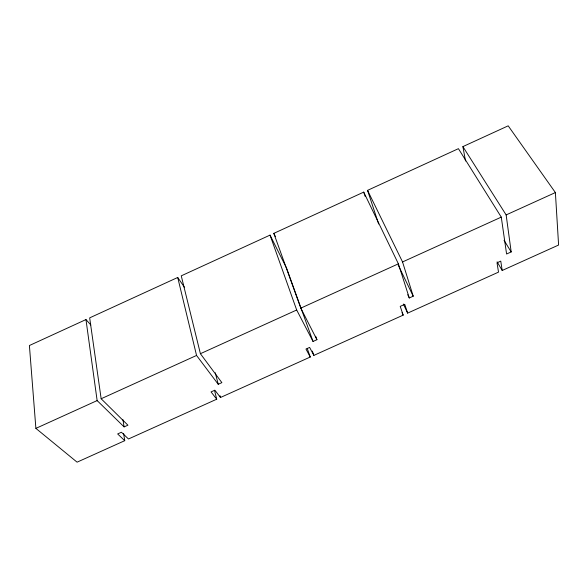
<?xml version="1.0" encoding="UTF-8"?>
<svg xmlns="http://www.w3.org/2000/svg" width="588" height="588" viewBox="0 0 588 588"><rect width="100%" height="100%" fill="white"/><g stroke="black" fill="none" stroke-linecap="round" stroke-linejoin="round"><path stroke-width="0.88" d="M90.839 324.988L85.966 319.571L29.4 345.524L35.883 428.38L77.079 462.168L124.752 440.677L123.612 433.474M184.382 287.179L177.716 277.47L89.67 317.865L101.151 398.752L127.934 425.205L124.105 426.895L97.138 400.575L35.883 428.38M315.668 336.24L316.925 339.695L313.036 341.452L286.532 268.025L270.032 235.112L181.258 275.838L200.405 353.704L221.874 382.634L218.229 384.28L196.554 355.446L177.716 277.47M316.925 339.695L300.791 308.134L273.817 233.37L363.722 192.114L398.392 263.828L409.285 297.969L413.217 296.198L402.545 261.947L367.551 190.365L458.42 148.668L501.277 217.126L506.584 254.016L511.185 251.943L506.143 214.921L462.896 146.61L508.194 125.832L555.388 192.563L558.6 245.042L502.203 270.473L497.095 261.836M101.151 398.752L196.554 355.446M200.405 353.704L296.683 310.001L270.032 235.112M300.791 308.134L398.392 263.828M402.545 261.947L501.277 217.126M506.143 214.921L555.388 192.563M214.488 390.292L216.722 399.201L128.471 438.993L121.429 432.239L117.651 433.944L124.752 440.677M216.722 399.201L211.055 391.909L214.87 390.189L220.485 397.503L310.266 357.019L307.237 348.441M310.266 357.019L305.966 349.066L309.619 347.412L313.867 355.395L403.184 315.124L400.215 306.37L404.735 304.327L407.638 313.117L498.521 272.134L497.022 262.807L500.755 261.116L502.203 270.473M504.041 240.294L511.185 251.943M296.683 310.001L313.036 341.452M273.817 233.37L275.404 236.596M398.186 265.056L413.217 296.198M407.719 294.691L409.285 297.969M403.375 304.018L407.638 313.117M402.038 312.632L403.184 315.124M312.338 351.102L313.867 355.395M363.722 192.114L365.17 196.414M367.551 190.365L378.635 223.991M215.289 372.763L218.229 384.28M220.03 395.724L220.485 397.503M462.896 146.61L465.512 161.002M122.943 419.641L124.105 426.895M85.966 319.571L97.167 400.803"/></g></svg>
